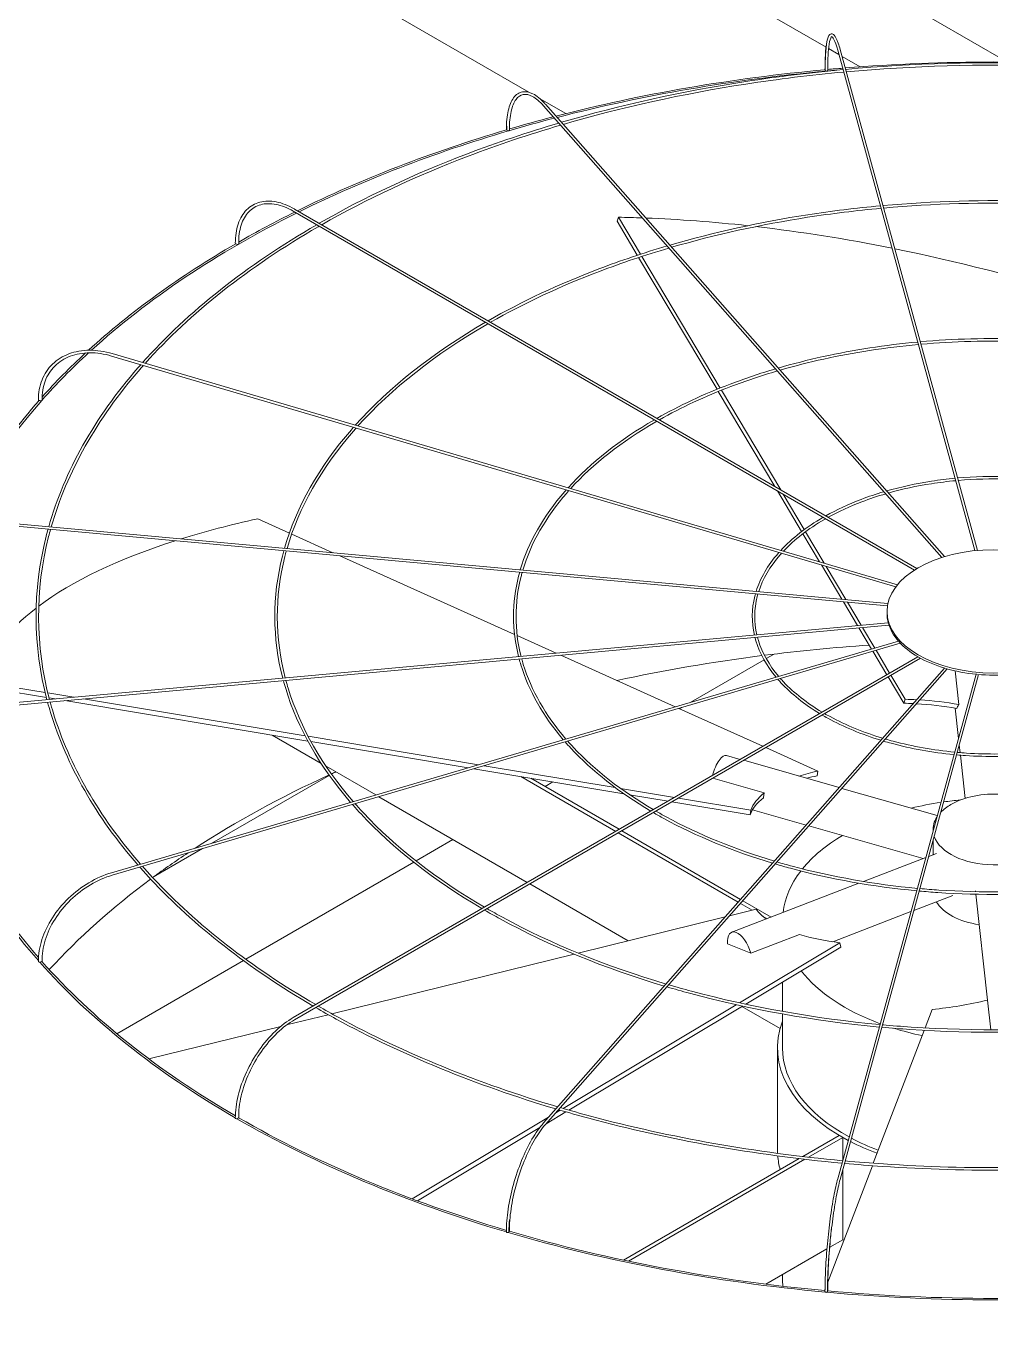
# Model space of a CAD drawing. Header units: millimetres. Extents: x -312439 to 477422, y -331570 to 212570.
# Drawn here: x 395172.4 to 395408.6, y 106957.6 to 107275.8 of the extents above; entities that cross this region are included whole.
import ezdxf

# ---------------------------------------------------------------- set-up
doc = ezdxf.new("R2010")
doc.units = ezdxf.units.MM

msp = doc.modelspace()

# ---------------------------------------------------------------- linework, layer by layer
at = {"color": 3, "linetype": 'Continuous', "lineweight": 0, "extrusion": (0, 0.816497, 0.57735)}
for p, q in [((395412.597, 107266.996), (395166.662, 107408.986)), ((395166.682, 107386.972), (395368.195, 107270.628)), ((395295.492, 107259.597), (395166.682, 107333.965))]:
    msp.add_line(p, q, dxfattribs=at)
at = {"color": 0, "linetype": 'Continuous', "lineweight": 0, "extrusion": (0, 0.816497, 0.57735)}
for p, q in [((395368.816, 107270.27), (395371.368, 107268.797)), ((395404.651, 107147.471), (395371.058, 107269.926)), ((395405.27, 107147.531), (395371.649, 107270.088)), ((395372.123, 107268.361), (395376.53, 107265.816)), ((395304.523, 107254.383), (395298.101, 107258.091)), ((395396.55, 107145.806), (395299.05, 107256.284)), ((395397.191, 107146.005), (395299.509, 107256.69)), ((395389.849, 107142.729), (395237.817, 107230.504)), ((395238.123, 107231.035), (395390.441, 107143.094)), ((395317.05, 107228.062), (395317.42, 107229.028)), ((395317.42, 107229.028), (395322.804, 107219.98)), ((395322.012, 107219.721), (395317.05, 107228.062)), ((395323.125, 107219.441), (395342.275, 107187.255)), ((395341.513, 107186.946), (395322.333, 107219.182)), ((395193.34, 107195.079), (395385.271, 107138.618)), ((395385.68, 107139.136), (395193.513, 107195.666)), ((395355.655, 107163.178), (395341.83, 107186.414)), ((395342.592, 107186.722), (395357.096, 107162.346)), ((395362.221, 107152.143), (395356.296, 107162.1)), ((395357.737, 107161.269), (395362.876, 107152.632)), ((395169.98, 107153.456), (395383.221, 107133.956)), ((395170.036, 107154.066), (395383.335, 107134.561)), ((395236.861, 107151.781), (395229.102, 107155.272)), ((395247.528, 107146.98), (395237.421, 107151.529)), ((395366.625, 107144.741), (395362.536, 107151.613)), ((395363.19, 107152.103), (395367.771, 107144.404)), ((395291.958, 107126.983), (395249.243, 107146.208)), ((395372.069, 107135.591), (395367.085, 107143.967)), ((395368.232, 107143.63), (395373.069, 107135.5)), ((395375.906, 107129.143), (395372.456, 107134.941)), ((395373.456, 107134.849), (395376.803, 107129.225)), ((395383.118, 107132.122), (395383.118, 107132.622)), ((395169.98, 107110.312), (395383.422, 107129.83)), ((395383.603, 107129.232), (395170.036, 107109.703)), ((395379.322, 107123.401), (395376.253, 107128.56)), ((395377.15, 107128.642), (395380.127, 107123.638)), ((395193.34, 107068.69), (395385.91, 107125.339)), ((395193.513, 107068.102), (395386.369, 107124.835)), ((395302.145, 107122.398), (395292.609, 107126.69)), ((395390.671, 107121.514), (395237.817, 107033.264)), ((395391.29, 107121.164), (395238.123, 107032.734)), ((395331.304, 107109.275), (395303.281, 107121.887)), ((395335.069, 107110.383), (395353.042, 107120.759)), ((395353.572, 107121.066), (395355.5, 107122.179)), ((395383.059, 107117.12), (395379.645, 107122.858)), ((395380.45, 107123.094), (395383.763, 107117.526)), ((395397.227, 107118.729), (395299.05, 107007.484)), ((395397.877, 107118.541), (395299.509, 107007.079)), ((395400.727, 107109.846), (395399.814, 107118.055)), ((395160.697, 107115.499), (395177.084, 107112.771)), ((395371.058, 106993.842), (395404.912, 107117.247)), ((395371.649, 106993.68), (395405.532, 107117.191)), ((395387.204, 107110.154), (395383.373, 107116.593)), ((395384.077, 107117), (395387.574, 107111.121)), ((395177.387, 107111.547), (395160.532, 107114.354)), ((395177.741, 107112.661), (395184.095, 107111.603)), ((395179.549, 107111.188), (395178.048, 107111.437)), ((395186.48, 107111.206), (395240.684, 107102.182)), ((395241.366, 107100.896), (395181.934, 107110.791)), ((395352.752, 107099.622), (395332.161, 107108.889)), ((395332.341, 107108.808), (395332.814, 107109.081)), ((395387.204, 107110.154), (395387.574, 107111.121)), ((395399.783, 107108.975), (395400.608, 107101.558)), ((395244.629, 107095.433), (395232.656, 107102.346)), ((395241.44, 107102.056), (395283.155, 107095.111)), ((395280.61, 107094.362), (395242.134, 107100.768)), ((395366.225, 107093.558), (395353.44, 107099.312)), ((395400.791, 107099.911), (395400.996, 107098.07)), ((395343.873, 107097.383), (395347.219, 107096.427)), ((395348.039, 107096.193), (395371.439, 107089.508)), ((395401.065, 107097.45), (395402.24, 107086.884)), ((395217.882, 107075.909), (395246.63, 107092.507)), ((395258.003, 107087.712), (395245.821, 107094.745)), ((395247.163, 107092.815), (395247.729, 107093.141)), ((395318.69, 107088.022), (395281.996, 107094.131)), ((395284.541, 107094.88), (395316.57, 107089.548)), ((395293.511, 107092.214), (395316.717, 107078.817)), ((395366.06, 107092.413), (395366.225, 107093.558)), ((395317.583, 107079.317), (395295.945, 107091.809)), ((395299.422, 107089.802), (395301.342, 107090.911)), ((395317.914, 107089.324), (395331.111, 107087.127)), ((395340.47, 107091.823), (395353.093, 107088.217)), ((395372.091, 107089.322), (395395.423, 107082.656)), ((395295.063, 107066.315), (395258.736, 107087.289)), ((395329.534, 107086.217), (395320.113, 107087.785)), ((395349.645, 107082.869), (395330.485, 107086.059)), ((395332.062, 107086.969), (395349.81, 107084.014)), ((395349.645, 107082.869), (395349.81, 107084.014)), ((395350.211, 107084.075), (395363.335, 107080.326)), ((395363.987, 107080.139), (395391.942, 107072.153)), ((395267.866, 107071.583), (395276.902, 107076.8)), ((395317.329, 107078.463), (395346.717, 107061.496)), ((395347.302, 107062.158), (395318.195, 107078.963)), ((395394.377, 107079.275), (395394.377, 107078.846)), ((395394.377, 107076.531), (395394.377, 107073.09)), ((395203.637, 107067.685), (395215.628, 107074.608)), ((395393.322, 107072.684), (395395.267, 107073.432)), ((395226.202, 107047.528), (395267.295, 107071.253)), ((395377.384, 107066.553), (395392.612, 107072.411)), ((395319.778, 107052.046), (395295.676, 107065.961)), ((395345.159, 107054.158), (395376.256, 107066.12)), ((395404.779, 107064.051), (395404.752, 107064.293)), ((395347.258, 107061.183), (395350.134, 107059.523)), ((395354.761, 107057.852), (395347.843, 107061.846)), ((395389.689, 107059.442), (395399.236, 107063.114)), ((395407.727, 107037.536), (395404.847, 107063.437)), ((395343.544, 107057.9), (395307.527, 107049.029)), ((395351.067, 107059.753), (395344.588, 107058.157)), ((395352.769, 107058.002), (395353.722, 107057.452)), ((395369.863, 107051.815), (395388.979, 107059.169)), ((395344.09, 107051.265), (395349.786, 107048.996)), ((395346.997, 107036.858), (395371.589, 107051.578)), ((395349.786, 107048.996), (395361.719, 107053.586)), ((395371.795, 107050.447), (395371.589, 107051.578)), ((395306.522, 107048.781), (395247.254, 107034.182)), ((395371.795, 107050.447), (395348.538, 107036.525)), ((395194.649, 107029.311), (395225.622, 107047.193)), ((395357.553, 107034.765), (395357.553, 107041.922)), ((395303.855, 107011.034), (395346.232, 107036.4)), ((395347.767, 107036.064), (395305.268, 107010.626)), ((395356.968, 107030.574), (395347.616, 107035.974)), ((395394.196, 107035.272), (395392.457, 107030.734)), ((395407.727, 107037.536), (395408.535, 107030.27)), ((395246.38, 107033.967), (395236.188, 107031.456)), ((395357.553, 107025.833), (395357.553, 107034.143)), ((395234.741, 107031.1), (395202.481, 107023.154)), ((395392.227, 107030.133), (395379.772, 106997.625)), ((395356.328, 107000.83), (395356.328, 107025.833)), ((395304.549, 107010.195), (395299.696, 107007.29)), ((395302.043, 107009.95), (395303.139, 107010.605)), ((395266.911, 106988.921), (395300.312, 107008.913)), ((395298.123, 107006.349), (395268.203, 106988.44)), ((395371.428, 107004.437), (395362.486, 106999.275)), ((395363.929, 106999.107), (395372.294, 107003.937)), ((395372.294, 107003.937), (395371.428, 107004.437)), ((395372.294, 107003.937), (395372.294, 106998.348)), ((395361.601, 106998.763), (395318.615, 106973.945)), ((395319.882, 106973.677), (395363.039, 106998.593)), ((395379.543, 106997.028), (395368.621, 106968.521)), ((395372.294, 106996.033), (395372.294, 106978.934)), ((395372.294, 106978.934), (395369.091, 106977.084)), ((395368.426, 106976.7), (395353.455, 106968.057)), ((395357.553, 106969.437), (395357.553, 106970.423)), ((395367.943, 106966.751), (395367.84, 106966.483))]:
    msp.add_line(p, q, dxfattribs=at)
at = {"color": 0, "linetype": 'Continuous', "lineweight": 0}
for centre, major_axis, ratio, start_param, end_param in [((395409.353, 107115.611), (-262.225, 0), 0.5773503, 4.5737285, 4.8518651), ((395409.353, 107115.611), (-262.225, 0), 0.5773503, 4.8709744, 5.1337903), ((395409.353, 107115.611), (-261.613, 0), 0.5773503, 4.8702538, 5.1336735), ((395368.248, 107265.118), (0.306, 0), 0.5773503, 3.1415927, 3.7072911), ((395368.296, 107264.944), (0.306, 0.001), 0.5647458, 3.2969897, 4.867786), ((395368.296, 107264.944), (0.306, 0.001), 0.5647458, 4.867786, 6.2831853), ((395409.353, 107115.611), (-261.613, 0), 0.5773503, 4.8601846, 4.8693633), ((395409.353, 107115.611), (-262.225, 0), 0.5773503, 4.8542575, 4.8684283), ((395409.353, 107115.611), (-261.613, 0), 0.5773503, 5.1364588, 5.1836819), ((395409.353, 107115.611), (-262.225, 0), 0.5773503, 5.1365691, 5.1818933), ((395409.353, 107115.611), (-262.225, 0), 0.5773503, 5.1849758, 5.420347), ((395409.353, 107115.611), (-261.613, 0), 0.5773503, 5.183912, 5.4201653), ((395290.267, 107250.49), (0.306, 0), 0.5773503, 3.1415927, 4.134446), ((395290.406, 107250.332), (0.306, 0.003), 0.5659728, 3.6079382, 5.1787345), ((395290.406, 107250.332), (0.306, 0.003), 0.5659728, 5.1787345, 6.2831853), ((395409.353, 107115.611), (-261.613, 0), 0.5773503, 5.4234857, 5.718128), ((395409.353, 107115.611), (-262.225, 0), 0.5773503, 5.4236595, 5.4949761), ((395409.724, 107073.895), (-236.033, 90.421), 0.5343599, 5.2814302, 5.3074736), ((395409.724, 107073.895), (-236.033, 90.421), 0.5343599, 5.1688261, 5.2776752), ((395409.724, 107073.895), (-236.033, 90.421), 0.5343599, 5.0198116, 5.1604272), ((395223.932, 107222.664), (0.306, 0), 0.5773503, 3.1415927, 4.450555), ((395409.353, 107115.611), (-262.225, 0), 0.5773503, 5.4989549, 5.7196003), ((395224.148, 107222.539), (0.306, 0.004), 0.5683066, 3.9193388, 5.4901351), ((395224.148, 107222.539), (0.306, 0.004), 0.5683066, 5.4901351, 6.2831853), ((395409.724, 107073.895), (-236.033, 90.421), 0.5343599, 4.8289255, 5.0170065), ((395409.353, 107115.611), (-261.613, 0), 0.5773503, 5.7230202, 5.8115447), ((395409.353, 107115.611), (-262.225, 0), 0.5773503, 5.7247725, 5.8068149), ((395409.353, 107115.611), (-262.225, 0), 0.5773503, 5.8129334, 6.0685314), ((395409.353, 107115.611), (-261.613, 0), 0.5773503, 5.8119417, 6.0598961), ((395175.737, 107184.366), (0.306, 0), 0.5773503, 3.1415927, 4.7647143), ((395176.01, 107184.286), (0.306, 0.005), 0.5715189, 4.2314546, 5.8022509), ((395176.01, 107184.286), (0.306, 0.005), 0.5715189, 5.8022509, 6.2831853), ((395409.518, 107074.073), (-250.189, 35.961), 0.3284711, 5.5638228, 5.6785471), ((395409.518, 107074.073), (-250.189, 35.961), 0.3284711, 5.6885713, 5.965771), ((395409.518, 107074.073), (-250.189, 35.961), 0.3284711, 5.9728515, 6.2156373), ((395409.245, 107132.122), (-26.126, 0), 0.5773503, 0, 0.1535113), ((395409.245, 107132.122), (-26.126, 0), 0.5773503, 0.160648, 0.4676706), ((395409.353, 106974.371), (-261.613, 0), 0.5773503, 4.8296672, 4.9289778), ((395409.245, 107132.122), (-26.126, 0), 0.5773503, 0.4748072, 0.7818298), ((395409.353, 106974.371), (-261.613, 0), 0.5773503, 4.9315023, 5.0730373), ((395409.245, 107132.122), (-26.126, 0), 0.5773503, 0.7889665, 1.0959891), ((395409.245, 107132.122), (-26.126, 0), 0.5773503, 1.1031258, 1.4101484), ((395409.245, 107132.122), (-26.126, 0), 0.5773503, 1.417285, 1.7243076), ((395409.353, 107072.928), (-56.639, 21.698), 0.5343599, 5.2632147, 5.3074736), ((395409.724, 107073.895), (56.639, -21.698), 0.5343599, 2.113134, 2.1658809), ((395409.353, 107072.928), (-56.639, 21.698), 0.5343599, 5.0728277, 5.2488944), ((395409.724, 107073.895), (56.639, -21.698), 0.5343599, 1.92896, 2.0989228), ((395342.355, 107092.068), (1.518, 5.315), 0.3621096, 0, 1.5955332), ((395409.353, 106974.371), (-261.613, 0), 0.5773503, 5.3840325, 5.5566031), ((395409.353, 106974.371), (-261.613, 0), 0.5773503, 5.3759613, 5.381266), ((395409.518, 107074.073), (-60.036, 8.629), 0.3284711, 5.5638228, 5.6832782), ((395409.353, 107072.928), (-60.036, 8.629), 0.3284711, 5.5638228, 5.6281345), ((395409.353, 107115.611), (-262.225, 0), 0.5773503, 0.15775, 0.4689102), ((395409.353, 107115.611), (-261.613, 0), 0.5773503, 0.1573017, 0.4645126), ((395409.353, 107072.928), (-60.036, 8.629), 0.3284711, 5.9809914, 6.2156373), ((395409.518, 107074.073), (-60.036, 8.629), 0.3284711, 5.9787164, 6.2156373), ((395409.353, 107056.963), (-51.8, 0), 0.5773503, 4.9668384, 5.1151413), ((395409.353, 107056.963), (-51.8, 0), 0.5773503, 4.8725497, 4.9536635), ((395409.353, 107079.275), (-14.976, 0), 0.5773503, 3.6916997, 5.4977871), ((395409.353, 107079.275), (-14.976, 0), 0.5773503, 5.4977871, 5.7722245), ((395409.353, 107079.275), (-14.976, 0), 0.5773503, 5.9253681, 6.3268432), ((395409.353, 107056.963), (-51.8, 0), 0.5773503, 5.5125312, 5.8454489), ((395409.353, 107079.275), (-14.976, 0), 0.5773503, 0.1968015, 2.9056449), ((395409.353, 106974.371), (-261.613, 0), 0.5773503, 5.5668053, 5.6187776), ((395409.353, 106974.371), (-261.613, 0), 0.5773503, 5.6218563, 5.7966666), ((395409.353, 107056.963), (-51.8, 0), 0.5773503, 5.864801, 6.2160224), ((395409.353, 107064.368), (-14.976, 0), 0.5773503, 0.3310244, 1.3226651), ((395409.147, 107074.059), (-59.674, -10.853), 0.3443205, 0.1772511, 0.3142745), ((395347.144, 107048.999), (-1.984, 5.159), 0.4527097, 4.5393785, 7.2340672), ((395409.147, 107074.059), (-59.674, -10.853), 0.3443205, 0.5921448, 0.8290657), ((395175.737, 107046.982), (0.306, 0), 0.5773503, 3.1415927, 5.7071921), ((395409.353, 107115.611), (-262.225, 0), 0.5773503, 0.4717795, 0.7837457), ((395176.01, 107047.062), (0.306, 0.005), 0.5830421, 5.1737369, 6.2831853), ((395409.353, 107115.611), (-261.613, 0), 0.5773503, 0.4715588, 0.781436), ((395409.353, 107056.963), (-51.8, 0), 0.5773503, 0.4237953, 1.0021877), ((395408.983, 107073.867), (-56.425, -22.248), 0.5660586, 1.0925617, 1.3294826), ((395409.353, 107025.833), (-53.025, 0), 0.5773503, 6.0678252, 7.1147249), ((395409.353, 107056.963), (-51.8, 0), 0.5773503, 1.0153625, 1.0203014), ((395409.353, 107056.963), (-51.8, 0), 0.5773503, 1.0757224, 1.2236785), ((395409.353, 107025.833), (-51.8, 0), 0.5773503, 0, 0.8158921), ((395223.932, 107008.683), (0.306, 0), 0.5773503, 3.1415927, 6.0213513), ((395409.353, 107115.611), (-262.225, 0), 0.5773503, 0.7858257, 1.0981183), ((395224.148, 107008.808), (0.306, 0.004), 0.5862544, 5.4898935, 6.2831853), ((395409.353, 107115.611), (-261.613, 0), 0.5773503, 0.7858227, 1.096892), ((395409.353, 107025.833), (-51.8, 0), 0.5773503, 0.8304704, 0.9913861), ((395409.353, 107000.83), (-53.025, 0), 0.5773503, 0, 0.0255506), ((395409.353, 107025.833), (-53.025, 0), 0.5773503, 0.8456372, 1.0001122), ((395409.353, 107000.83), (-53.025, 0), 0.5773503, 0.0459168, 0.1554998), ((395290.267, 106980.858), (-0.306, 0), 0.5773503, 0, 3.1415927), ((395290.406, 106981.016), (-0.306, -0.003), 0.5885883, 2.6652649, 3.1415927), ((395409.353, 107115.611), (-261.613, 0), 0.5773503, 1.1000981, 1.4118355), ((395409.353, 107115.611), (-262.225, 0), 0.5773503, 1.0998851, 1.4125333), ((395409.353, 107000.83), (-53.025, 0), 0.5773503, 0.7969487, 0.8037884), ((395409.353, 106974.871), (-262.225, 0), 0.5773503, 0, 2.3561945), ((395409.353, 106969.437), (-51.8, 0), 0.5773503, 0, 0.0632109), ((395368.248, 106966.229), (-0.306, 0), 0.5773503, 0, 3.1415927), ((395409.353, 107115.611), (-262.225, 0), 0.5773503, 1.4139544, 1.727034), ((395368.296, 106966.404), (-0.306, -0.001), 0.5898153, 2.9827557, 3.1415927), ((395409.353, 107115.611), (-261.613, 0), 0.5773503, 1.41439, 1.726367)]:
    msp.add_ellipse(centre, major_axis=major_axis, ratio=ratio, start_param=start_param, end_param=end_param, dxfattribs=at)
msp.add_ellipse((395409.245, 107132.622), major_axis=(-26.126, 0), ratio=0.5773503, dxfattribs=at)
for points, knots in [([(395367.942, 107265.118), (395367.942, 107266.822), (395367.993, 107268.339), (395368.196, 107270.858), (395368.345, 107271.857), (395368.747, 107273.279), (395368.973, 107273.794), (395369.758, 107273.909), (395370.006, 107273.762), (395370.557, 107273.176), (395370.865, 107272.522), (395371.345, 107271.14), (395371.497, 107270.642), (395371.649, 107270.088)], [4.712389, 4.712389, 4.712389, 4.712389, 5.0265482, 5.0265482, 5.3407075, 5.3407075, 5.6548668, 5.6548668, 5.8236028, 5.8236028, 6.1377621, 6.1377621, 6.2831853, 6.2831853, 6.2831853, 6.2831853]), ([(395368.323, 107271.254), (395368.314, 107271.194), (395368.305, 107271.132), (395368.153, 107270.045), (395368.059, 107268.742), (395367.996, 107266.504), (395367.987, 107265.744), (395367.989, 107264.944)], [1.10131175, 1.10131175, 1.10131175, 1.10131175, 1.12076762, 1.12076762, 1.43803566, 1.43803566, 1.5863026, 1.5863026, 1.5863026, 1.5863026]), ([(395371.058, 107269.926), (395370.74, 107271.087), (395370.421, 107271.978), (395369.864, 107273.059), (395369.615, 107273.209), (395369.589, 107273.209), (395369.384, 107273.06), (395369.032, 107271.895), (395368.887, 107271.045), (395368.677, 107268.802), (395368.615, 107267.372), (395368.602, 107265.484), (395368.601, 107265.216), (395368.602, 107264.945)], [0, 0, 0, 0, 0.3152669, 0.3152669, 0.6094726, 0.6094726, 0.9267406, 0.9267406, 1.2208373, 1.2208373, 1.5356304, 1.5356304, 1.5863402, 1.5863402, 1.5863402, 1.5863402]), ([(395445.502, 107265.208), (395438.007, 107265.886), (395430.456, 107266.354), (395406.228, 107267.169), (395389.47, 107266.699), (395372.988, 107265.208)], [5.342386, 5.342386, 5.342386, 5.342386, 5.43953692, 5.43953692, 5.65318828, 5.65318828, 5.65318828, 5.65318828]), ([(395372.368, 107265.152), (395364.361, 107264.415), (395356.421, 107263.438), (395332.994, 107259.812), (395317.832, 107256.464), (395303.425, 107252.253)], [5.65586592, 5.65586592, 5.65586592, 5.65586592, 5.75969853, 5.75969853, 5.96646224, 5.96646224, 5.96646224, 5.96646224]), ([(395372.533, 107264.552), (395364.455, 107263.811), (395356.446, 107262.825), (395333.125, 107259.207), (395318.129, 107255.899), (395303.873, 107251.745)], [5.65539644, 5.65539644, 5.65539644, 5.65539644, 5.76029586, 5.76029586, 5.96514032, 5.96514032, 5.96514032, 5.96514032]), ([(395445.338, 107264.608), (395437.819, 107265.286), (395430.244, 107265.752), (395406.125, 107266.551), (395389.503, 107266.082), (395373.152, 107264.608)], [5.34285963, 5.34285963, 5.34285963, 5.34285963, 5.44045758, 5.44045758, 5.65271466, 5.65271466, 5.65271466, 5.65271466]), ([(395289.96, 107250.49), (395289.96, 107252.205), (395290.111, 107253.754), (395290.707, 107256.38), (395291.152, 107257.458), (395292.333, 107259.043), (395293.082, 107259.549), (395294.722, 107259.833), (395295.582, 107259.66), (395297.395, 107258.74), (395298.359, 107257.954), (395299.384, 107256.831), (395299.447, 107256.761), (395299.509, 107256.69)], [4.712389, 4.712389, 4.712389, 4.712389, 5.0265482, 5.0265482, 5.3407075, 5.3407075, 5.6548668, 5.6548668, 5.9484515, 5.9484515, 6.2626108, 6.2626108, 6.2831853, 6.2831853, 6.2831853, 6.2831853]), ([(395299.05, 107256.284), (395298.136, 107257.32), (395297.228, 107258.086), (395295.545, 107259.008), (395294.779, 107259.164), (395293.438, 107258.929), (395292.841, 107258.535), (395291.814, 107257.137), (395291.397, 107256.132), (395290.845, 107253.629), (395290.705, 107252.138), (395290.711, 107250.431), (395290.711, 107250.383), (395290.712, 107250.335)], [0, 0, 0, 0, 0.3146448, 0.3146448, 0.6289116, 0.6289116, 0.9461796, 0.9461796, 1.2634477, 1.2634477, 1.5772832, 1.5772832, 1.5863402, 1.5863402, 1.5863402, 1.5863402]), ([(395302.776, 107252.062), (395295.103, 107249.802), (395287.645, 107247.297), (395267.413, 107239.609), (395255.236, 107233.901), (395244.159, 107227.55)], [5.96956861, 5.96956861, 5.96956861, 5.96956861, 6.07987049, 6.07987049, 6.27966483, 6.27966483, 6.27966483, 6.27966483]), ([(395303.224, 107251.556), (395295.45, 107249.273), (395287.899, 107246.74), (395267.748, 107239.079), (395255.722, 107233.45), (395244.772, 107227.196)], [5.96825255, 5.96825255, 5.96825255, 5.96825255, 6.08012371, 6.08012371, 6.27780239, 6.27780239, 6.27780239, 6.27780239]), ([(395290.109, 107251.344), (395290.103, 107251.14), (395290.1, 107250.933), (395290.098, 107250.594), (395290.098, 107250.463), (395290.099, 107250.331)], [7.805980691, 7.805980691, 7.805980691, 7.805980691, 7.845140151, 7.845140151, 7.869416781, 7.869416781, 7.869416781, 7.869416781]), ([(395223.626, 107222.664), (395223.626, 107224.39), (395223.862, 107225.985), (395224.796, 107228.764), (395225.494, 107229.948), (395227.293, 107231.768), (395228.391, 107232.404), (395230.859, 107233.055), (395232.226, 107233.072), (395235.09, 107232.503), (395236.59, 107231.915), (395238.097, 107231.05), (395238.11, 107231.042), (395238.123, 107231.035)], [0, 0, 0, 0, 0.3141593, 0.3141593, 0.6283185, 0.6283185, 0.9411039, 0.9411039, 1.2538555, 1.2538555, 1.5680148, 1.5680148, 1.5707963, 1.5707963, 1.5707963, 1.5707963]), ([(395237.817, 107230.504), (395236.38, 107231.334), (395234.948, 107231.895), (395232.248, 107232.43), (395230.982, 107232.405), (395228.731, 107231.791), (395227.744, 107231.204), (395226.121, 107229.51), (395225.485, 107228.402), (395224.64, 107225.755), (395224.432, 107224.217), (395224.455, 107222.543)], [4.712389, 4.712389, 4.712389, 4.712389, 5.029657, 5.029657, 5.3469251, 5.3469251, 5.6641931, 5.6641931, 5.9814611, 5.9814611, 6.2987292, 6.2987292, 6.2987292, 6.2987292]), ([(395436.359, 107231.88), (395430.776, 107232.383), (395425.15, 107232.731), (395407.032, 107233.343), (395394.479, 107232.993), (395382.131, 107231.88)], [5.34296141, 5.34296141, 5.34296141, 5.34296141, 5.43938168, 5.43938168, 5.65261288, 5.65261288, 5.65261288, 5.65261288]), ([(395436.195, 107231.28), (395430.588, 107231.783), (395424.938, 107232.129), (395406.93, 107232.724), (395394.512, 107232.376), (395382.295, 107231.28)], [5.34359392, 5.34359392, 5.34359392, 5.34359392, 5.44060854, 5.44060854, 5.65198037, 5.65198037, 5.65198037, 5.65198037]), ([(395381.511, 107231.824), (395375.525, 107231.272), (395369.589, 107230.541), (395352.073, 107227.831), (395340.735, 107225.331), (395329.958, 107222.188)], [5.65618024, 5.65618024, 5.65618024, 5.65618024, 5.75959703, 5.75959703, 5.96555925, 5.96555925, 5.96555925, 5.96555925]), ([(395381.675, 107231.224), (395375.62, 107230.668), (395369.615, 107229.928), (395352.204, 107227.226), (395341.032, 107224.766), (395330.406, 107221.68)], [5.6555551, 5.6555551, 5.6555551, 5.6555551, 5.760393, 5.760393, 5.9637948, 5.9637948, 5.9637948, 5.9637948]), ([(395329.309, 107221.998), (395323.558, 107220.303), (395317.969, 107218.426), (395302.849, 107212.681), (395293.758, 107208.425), (395285.482, 107203.692)], [5.96969757, 5.96969757, 5.96969757, 5.96969757, 6.07982614, 6.07982614, 6.27841616, 6.27841616, 6.27841616, 6.27841616]), ([(395329.756, 107221.491), (395323.906, 107219.774), (395318.223, 107217.868), (395303.184, 107212.15), (395294.245, 107207.974), (395286.096, 107203.338)], [5.96794353, 5.96794353, 5.96794353, 5.96794353, 6.08016355, 6.08016355, 6.27592849, 6.27592849, 6.27592849, 6.27592849]), ([(395390.651, 107198.507), (395386.688, 107198.14), (395382.757, 107197.655), (395371.15, 107195.861), (395363.633, 107194.209), (395356.483, 107192.132)], [5.65683386, 5.65683386, 5.65683386, 5.65683386, 5.75939254, 5.75939254, 5.96383461, 5.96383461, 5.96383461, 5.96383461]), ([(395390.815, 107197.907), (395386.782, 107197.536), (395382.782, 107197.042), (395371.281, 107195.256), (395363.93, 107193.643), (395356.931, 107191.624)], [5.65589869, 5.65589869, 5.65589869, 5.65589869, 5.76058509, 5.76058509, 5.96118261, 5.96118261, 5.96118261, 5.96118261]), ([(395427.219, 107198.563), (395423.546, 107198.892), (395419.845, 107199.12), (395407.836, 107199.527), (395399.486, 107199.298), (395391.27, 107198.563)], [5.34408303, 5.34408303, 5.34408303, 5.34408303, 5.43906993, 5.43906993, 5.65149126, 5.65149126, 5.65149126, 5.65149126]), ([(395427.055, 107197.963), (395423.358, 107198.292), (395419.633, 107198.518), (395407.733, 107198.909), (395399.519, 107198.682), (395391.435, 107197.963)], [5.34503474, 5.34503474, 5.34503474, 5.34503474, 5.44090812, 5.44090812, 5.65053954, 5.65053954, 5.65053954, 5.65053954]), ([(395175.431, 107184.366), (395175.431, 107186.099), (395175.73, 107187.748), (395176.906, 107190.718), (395177.782, 107192.037), (395180.023, 107194.204), (395181.386, 107195.052), (395184.458, 107196.193), (395186.165, 107196.487), (395189.753, 107196.5), (395191.634, 107196.219), (395193.513, 107195.666)], [4.712389, 4.712389, 4.712389, 4.712389, 5.0265482, 5.0265482, 5.3407075, 5.3407075, 5.6548668, 5.6548668, 5.969026, 5.969026, 6.2831853, 6.2831853, 6.2831853, 6.2831853]), ([(395193.34, 107195.079), (395191.524, 107195.613), (395189.712, 107195.88), (395186.277, 107195.857), (395184.656, 107195.567), (395181.763, 107194.467), (395180.492, 107193.657), (395178.418, 107191.599), (395177.614, 107190.35), (395176.548, 107187.527), (395176.288, 107185.952), (395176.316, 107184.291)], [0, 0, 0, 0, 0.317268, 0.317268, 0.6345361, 0.6345361, 0.9518041, 0.9518041, 1.2690722, 1.2690722, 1.5863402, 1.5863402, 1.5863402, 1.5863402]), ([(395200.481, 107192.978), (395200.255, 107192.723), (395200.031, 107192.467), (395189.191, 107179.998), (395181.794, 107166.843), (395177.958, 107153.341)], [0.31387846, 0.31387846, 0.31387846, 0.31387846, 0.32022171, 0.32022171, 0.6228537, 0.6228537, 0.6228537, 0.6228537]), ([(395201.13, 107192.787), (395200.857, 107192.48), (395200.586, 107192.172), (395189.754, 107179.726), (395182.401, 107166.67), (395178.579, 107153.284)], [0.31209175, 0.31209175, 0.31209175, 0.31209175, 0.31977769, 0.31977769, 0.62202139, 0.62202139, 0.62202139, 0.62202139]), ([(395355.834, 107191.942), (395352.009, 107190.814), (395348.291, 107189.565), (395338.281, 107185.762), (395332.274, 107182.957), (395326.796, 107179.84)], [5.97003164, 5.97003164, 5.97003164, 5.97003164, 6.07973571, 6.07973571, 6.27604568, 6.27604568, 6.27604568, 6.27604568]), ([(395356.281, 107191.435), (395352.357, 107190.286), (395348.545, 107189.008), (395338.616, 107185.232), (395332.761, 107182.506), (395327.411, 107179.484)], [5.96740299, 5.96740299, 5.96740299, 5.96740299, 6.08024114, 6.08024114, 6.27230164, 6.27230164, 6.27230164, 6.27230164]), ([(395252.546, 107177.662), (395252.37, 107177.462), (395252.195, 107177.262), (395244.101, 107167.95), (395238.565, 107158.138), (395235.669, 107148.064)], [0.31368489, 0.31368489, 0.31368489, 0.31368489, 0.32029533, 0.32029533, 0.62093354, 0.62093354, 0.62093354, 0.62093354]), ([(395253.196, 107177.471), (395252.972, 107177.219), (395252.75, 107176.966), (395244.664, 107167.677), (395239.173, 107157.965), (395236.29, 107148.007)], [0.31130083, 0.31130083, 0.31130083, 0.31130083, 0.31970361, 0.31970361, 0.61980435, 0.61980435, 0.61980435, 0.61980435]), ([(395418.08, 107165.246), (395416.316, 107165.4), (395414.541, 107165.508), (395408.64, 107165.712), (395404.493, 107165.603), (395400.41, 107165.246)], [5.34742678, 5.34742678, 5.34742678, 5.34742678, 5.43812478, 5.43812478, 5.64814751, 5.64814751, 5.64814751, 5.64814751]), ([(395304.604, 107162.348), (395304.479, 107162.206), (395304.355, 107162.065), (395299.007, 107155.909), (395295.333, 107149.437), (395293.378, 107142.787)], [0.31344956, 0.31344956, 0.31344956, 0.31344956, 0.32044212, 0.32044212, 0.61727915, 0.61727915, 0.61727915, 0.61727915]), ([(395305.254, 107162.157), (395305.081, 107161.963), (395304.91, 107161.769), (395299.571, 107155.637), (395295.941, 107149.264), (395294, 107142.73)], [0.30986952, 0.30986952, 0.30986952, 0.30986952, 0.31955549, 0.31955549, 0.6155298, 0.6155298, 0.6155298, 0.6155298]), ([(395399.791, 107165.19), (395397.85, 107165.008), (395395.926, 107164.77), (395390.228, 107163.892), (395386.531, 107163.086), (395383.008, 107162.076)], [5.65878241, 5.65878241, 5.65878241, 5.65878241, 5.75876753, 5.75876753, 5.95869527, 5.95869527, 5.95869527, 5.95869527]), ([(395399.955, 107164.59), (395397.944, 107164.404), (395395.951, 107164.157), (395390.359, 107163.287), (395386.828, 107162.52), (395383.457, 107161.567)], [5.65692719, 5.65692719, 5.65692719, 5.65692719, 5.76114351, 5.76114351, 5.95335964, 5.95335964, 5.95335964, 5.95335964]), ([(395417.915, 107164.646), (395416.128, 107164.8), (395414.33, 107164.906), (395408.537, 107165.094), (395404.526, 107164.987), (395400.575, 107164.646)], [5.34934775, 5.34934775, 5.34934775, 5.34934775, 5.44178794, 5.44178794, 5.64622654, 5.64622654, 5.64622654, 5.64622654]), ([(395382.358, 107161.887), (395380.46, 107161.325), (395378.614, 107160.704), (395373.713, 107158.844), (395370.79, 107157.489), (395368.111, 107155.986)], [5.97102709, 5.97102709, 5.97102709, 5.97102709, 6.0794509, 6.0794509, 6.26898955, 6.26898955, 6.26898955, 6.26898955]), ([(395382.806, 107161.38), (395380.807, 107160.797), (395378.867, 107160.147), (395374.049, 107158.314), (395371.278, 107157.038), (395368.729, 107155.629)], [5.96578422, 5.96578422, 5.96578422, 5.96578422, 6.08045705, 6.08045705, 6.26142742, 6.26142742, 6.26142742, 6.26142742]), ([(395177.79, 107152.742), (395177.631, 107152.164), (395177.478, 107151.586), (395173.979, 107137.766), (395174.046, 107124.232), (395177.529, 107111.003)], [0.6273321, 0.6273321, 0.6273321, 0.6273321, 0.64026634, 0.64026634, 0.9362265, 0.9362265, 0.9362265, 0.9362265]), ([(395178.41, 107152.685), (395178.248, 107152.1), (395178.092, 107151.514), (395174.589, 107137.729), (395174.658, 107124.247), (395178.147, 107111.059)], [0.62653255, 0.62653255, 0.62653255, 0.62653255, 0.63973087, 0.63973087, 0.93697289, 0.93697289, 0.93697289, 0.93697289]), ([(395235.5, 107147.464), (395235.375, 107147.013), (395235.255, 107146.561), (395232.643, 107136.236), (395232.675, 107126.146), (395235.234, 107116.279)], [0.62689443, 0.62689443, 0.62689443, 0.62689443, 0.64035432, 0.64035432, 0.93404611, 0.93404611, 0.93404611, 0.93404611]), ([(395236.12, 107147.408), (395235.992, 107146.949), (395235.869, 107146.489), (395233.253, 107136.199), (395233.287, 107126.161), (395235.852, 107116.336)], [0.62582334, 0.62582334, 0.62582334, 0.62582334, 0.63964072, 0.63964072, 0.93502054, 0.93502054, 0.93502054, 0.93502054]), ([(395356.662, 107147.034), (395356.589, 107146.951), (395356.516, 107146.868), (395353.913, 107143.869), (395352.102, 107140.735), (395351.091, 107137.509)], [0.31275087, 0.31275087, 0.31275087, 0.31275087, 0.32087906, 0.32087906, 0.60646372, 0.60646372, 0.60646372, 0.60646372]), ([(395357.312, 107146.842), (395357.191, 107146.708), (395357.071, 107146.572), (395354.478, 107143.598), (395352.711, 107140.563), (395351.715, 107137.452)], [0.30556743, 0.30556743, 0.30556743, 0.30556743, 0.31911145, 0.31911145, 0.60263629, 0.60263629, 0.60263629, 0.60263629]), ([(395293.206, 107142.188), (395293.117, 107141.866), (395293.031, 107141.544), (395291.306, 107134.714), (395291.303, 107128.064), (395292.943, 107121.557)], [0.62618978, 0.62618978, 0.62618978, 0.62618978, 0.64052907, 0.64052907, 0.92987427, 0.92987427, 0.92987427, 0.92987427]), ([(395293.826, 107142.131), (395293.734, 107141.802), (395293.646, 107141.472), (395291.916, 107134.677), (395291.915, 107128.079), (395293.561, 107121.613)], [0.62457061, 0.62457061, 0.62457061, 0.62457061, 0.6394598, 0.6394598, 0.93127617, 0.93127617, 0.93127617, 0.93127617]), ([(395350.913, 107136.911), (395350.859, 107136.719), (395350.808, 107136.527), (395349.968, 107133.192), (395349.934, 107129.982), (395350.659, 107126.834)], [0.62410482, 0.62410482, 0.62410482, 0.62410482, 0.64104385, 0.64104385, 0.91753144, 0.91753144, 0.91753144, 0.91753144]), ([(395351.534, 107136.854), (395351.476, 107136.655), (395351.422, 107136.455), (395350.579, 107133.155), (395350.546, 107129.996), (395351.274, 107126.891)], [0.62079185, 0.62079185, 0.62079185, 0.62079185, 0.63891194, 0.63891194, 0.91997787, 0.91997787, 0.91997787, 0.91997787]), ([(395350.806, 107126.233), (395350.876, 107125.969), (395350.95, 107125.705), (395351.965, 107122.353), (395353.633, 107119.346), (395355.966, 107116.53)], [0.93516687, 0.93516687, 0.93516687, 0.93516687, 0.95843835, 0.95843835, 1.2316048, 1.2316048, 1.2316048, 1.2316048]), ([(395351.425, 107126.289), (395351.494, 107126.031), (395351.568, 107125.773), (395352.584, 107122.477), (395354.256, 107119.507), (395356.606, 107116.718)], [0.93813971, 0.93813971, 0.93813971, 0.93813971, 0.96156851, 0.96156851, 1.23828559, 1.23828559, 1.23828559, 1.23828559]), ([(395293.099, 107120.956), (395293.222, 107120.497), (395293.353, 107120.039), (395295.431, 107113.208), (395298.95, 107107.002), (395303.9, 107101.214)], [0.93878416, 0.93878416, 0.93878416, 0.93878416, 0.9592157, 0.9592157, 1.24402203, 1.24402203, 1.24402203, 1.24402203]), ([(395293.718, 107121.012), (395293.841, 107120.56), (395293.971, 107120.107), (395296.051, 107113.333), (395299.574, 107107.165), (395304.544, 107101.403)], [0.94031776, 0.94031776, 0.94031776, 0.94031776, 0.96078603, 0.96078603, 1.24747633, 1.24747633, 1.24747633, 1.24747633]), ([(395235.393, 107115.679), (395235.569, 107115.026), (395235.757, 107114.373), (395238.897, 107104.063), (395244.268, 107094.66), (395251.84, 107085.899)], [0.94000678, 0.94000678, 0.94000678, 0.94000678, 0.95947637, 0.95947637, 1.24820492, 1.24820492, 1.24820492, 1.24820492]), ([(395236.012, 107115.736), (395236.188, 107115.088), (395236.375, 107114.442), (395239.517, 107104.189), (395244.893, 107094.823), (395252.485, 107086.089)], [0.94103976, 0.94103976, 0.94103976, 0.94103976, 0.9605244, 0.9605244, 1.25053309, 1.25053309, 1.25053309, 1.25053309]), ([(395356.398, 107116.019), (395356.645, 107115.734), (395356.898, 107115.451), (395359.704, 107112.419), (395362.899, 107109.876), (395366.624, 107107.63)], [1.24820371, 1.24820371, 1.24820371, 1.24820371, 1.27608724, 1.27608724, 1.54927756, 1.54927756, 1.54927756, 1.54927756]), ([(395357.045, 107116.209), (395357.298, 107115.922), (395357.558, 107115.637), (395360.356, 107112.669), (395363.53, 107110.18), (395367.231, 107107.981)], [1.2552022, 1.2552022, 1.2552022, 1.2552022, 1.28394226, 1.28394226, 1.55644282, 1.55644282, 1.55644282, 1.55644282]), ([(395177.689, 107110.402), (395177.918, 107109.558), (395178.161, 107108.715), (395182.364, 107094.926), (395189.591, 107082.322), (395199.788, 107070.587)], [0.94070481, 0.94070481, 0.94070481, 0.94070481, 0.95960699, 0.95960699, 1.25038008, 1.25038008, 1.25038008, 1.25038008]), ([(395178.309, 107110.459), (395178.537, 107109.621), (395178.779, 107108.783), (395182.984, 107095.052), (395190.216, 107082.486), (395200.435, 107070.777)], [0.94148414, 0.94148414, 0.94148414, 0.94148414, 0.96039344, 0.96039344, 1.25213605, 1.25213605, 1.25213605, 1.25213605]), ([(395400.227, 107108.901), (395400.332, 107109.176), (395400.472, 107109.454), (395400.672, 107109.765), (395400.699, 107109.806), (395400.727, 107109.846)], [0, 0, 0, 0, 1.7008868, 1.7008868, 1.9577529, 1.9577529, 1.9577529, 1.9577529]), ([(395367.227, 107107.272), (395367.677, 107107.009), (395368.133, 107106.75), (395372.497, 107104.356), (395376.902, 107102.529), (395381.649, 107101.078)], [1.5639266, 1.5639266, 1.5639266, 1.5639266, 1.59638594, 1.59638594, 1.86940636, 1.86940636, 1.86940636, 1.86940636]), ([(395367.839, 107107.625), (395368.285, 107107.368), (395368.738, 107107.115), (395373.054, 107104.781), (395377.406, 107102.998), (395382.095, 107101.583)], [1.5712561, 1.5712561, 1.5712561, 1.5712561, 1.60358263, 1.60358263, 1.87454698, 1.87454698, 1.87454698, 1.87454698]), ([(395304.34, 107100.705), (395304.793, 107100.185), (395305.258, 107099.67), (395310.968, 107093.528), (395317.579, 107088.334), (395325.306, 107083.775)], [1.2523872, 1.2523872, 1.2523872, 1.2523872, 1.27803342, 1.27803342, 1.55997281, 1.55997281, 1.55997281, 1.55997281]), ([(395304.987, 107100.895), (395305.447, 107100.374), (395305.918, 107099.856), (395311.62, 107093.78), (395318.211, 107088.64), (395325.915, 107084.127)], [1.2559207, 1.2559207, 1.2559207, 1.2559207, 1.28197401, 1.28197401, 1.56361702, 1.56361702, 1.56361702, 1.56361702]), ([(395382.295, 107100.884), (395382.916, 107100.699), (395383.544, 107100.521), (395389.042, 107099.031), (395394.22, 107098.099), (395399.519, 107097.587)], [1.88173801, 1.88173801, 1.88173801, 1.88173801, 1.91726722, 1.91726722, 2.19052772, 2.19052772, 2.19052772, 2.19052772]), ([(395382.742, 107101.39), (395383.364, 107101.208), (395383.992, 107101.033), (395389.404, 107099.586), (395394.485, 107098.683), (395399.683, 107098.187)], [1.88697171, 1.88697171, 1.88697171, 1.88697171, 1.922693, 1.922693, 2.19235404, 2.19235404, 2.19235404, 2.19235404]), ([(395400.138, 107097.529), (395400.854, 107097.465), (395401.572, 107097.408), (395407.625, 107096.993), (395413.045, 107097.051), (395418.352, 107097.529)], [2.20116261, 2.20116261, 2.20116261, 2.20116261, 2.23802396, 2.23802396, 2.51122637, 2.51122637, 2.51122637, 2.51122637]), ([(395400.303, 107098.13), (395401.053, 107098.063), (395401.806, 107098.004), (395407.752, 107097.61), (395413.023, 107097.669), (395418.187, 107098.13)], [2.2030547, 2.2030547, 2.2030547, 2.2030547, 2.24193573, 2.24193573, 2.50933428, 2.50933428, 2.50933428, 2.50933428]), ([(395353.093, 107088.217), (395353.081, 107088.164), (395353.07, 107088.11), (395352.987, 107087.705), (395352.928, 107087.36), (395352.881, 107087.035)], [52.4705624, 52.4705624, 52.4705624, 52.4705624, 52.7274285, 52.7274285, 54.4283153, 54.4283153, 54.4283153, 54.4283153]), ([(395252.282, 107085.39), (395252.942, 107084.637), (395253.618, 107083.889), (395262.232, 107074.638), (395272.26, 107066.794), (395283.991, 107059.922)], [1.25379638, 1.25379638, 1.25379638, 1.25379638, 1.27868669, 1.27868669, 1.5635663, 1.5635663, 1.5635663, 1.5635663]), ([(395252.93, 107085.581), (395253.596, 107084.825), (395254.278, 107084.075), (395262.885, 107074.89), (395272.893, 107067.1), (395284.601, 107060.275)], [1.25615972, 1.25615972, 1.25615972, 1.25615972, 1.28131662, 1.28131662, 1.56600951, 1.56600951, 1.56600951, 1.56600951]), ([(395325.914, 107083.419), (395326.766, 107082.924), (395327.631, 107082.436), (395336.445, 107077.619), (395345.431, 107073.927), (395355.123, 107071.021)], [1.56734097, 1.56734097, 1.56734097, 1.56734097, 1.5981909, 1.5981909, 1.87714164, 1.87714164, 1.87714164, 1.87714164]), ([(395326.526, 107083.773), (395327.374, 107083.283), (395328.235, 107082.801), (395337.002, 107078.044), (395345.936, 107074.397), (395355.569, 107071.526)], [1.57102631, 1.57102631, 1.57102631, 1.57102631, 1.60180119, 1.60180119, 1.87974458, 1.87974458, 1.87974458, 1.87974458]), ([(395200.232, 107070.079), (395201.096, 107069.095), (395201.981, 107068.117), (395213.499, 107055.757), (395226.948, 107045.26), (395242.687, 107036.075)], [1.25457919, 1.25457919, 1.25457919, 1.25457919, 1.27901417, 1.27901417, 1.56542833, 1.56542833, 1.56542833, 1.56542833]), ([(395200.88, 107070.269), (395201.75, 107069.283), (395202.641, 107068.302), (395214.152, 107056.009), (395227.581, 107045.567), (395243.298, 107036.428)], [1.25635494, 1.25635494, 1.25635494, 1.25635494, 1.28098769, 1.28098769, 1.56726607, 1.56726607, 1.56726607, 1.56726607]), ([(395355.77, 107070.828), (395357, 107070.465), (395358.241, 107070.114), (395369.285, 107067.131), (395379.711, 107065.273), (395390.379, 107064.27)], [1.88333864, 1.88333864, 1.88333864, 1.88333864, 1.91863403, 1.91863403, 2.19480098, 2.19480098, 2.19480098, 2.19480098]), ([(395356.217, 107071.335), (395357.448, 107070.974), (395358.689, 107070.625), (395369.647, 107067.687), (395379.976, 107065.857), (395390.543, 107064.87)], [1.88596498, 1.88596498, 1.88596498, 1.88596498, 1.92135596, 1.92135596, 2.19572889, 2.19572889, 2.19572889, 2.19572889]), ([(395175.431, 107046.982), (395175.431, 107048.714), (395175.73, 107050.529), (395176.892, 107054.15), (395177.755, 107055.955), (395179.96, 107059.384), (395181.301, 107061.007), (395184.332, 107063.917), (395186.022, 107065.203), (395189.587, 107067.313), (395191.462, 107068.137), (395193.34, 107068.69)], [4.712389, 4.712389, 4.712389, 4.712389, 5.0265482, 5.0265482, 5.3407075, 5.3407075, 5.6548668, 5.6548668, 5.969026, 5.969026, 6.2831853, 6.2831853, 6.2831853, 6.2831853]), ([(395193.513, 107068.102), (395191.697, 107067.568), (395189.878, 107066.766), (395186.419, 107064.708), (395184.78, 107063.452), (395181.847, 107060.61), (395180.554, 107059.026), (395178.443, 107055.69), (395177.626, 107053.939), (395176.548, 107050.449), (395176.288, 107048.711), (395176.316, 107047.067)], [6.2831853, 6.2831853, 6.2831853, 6.2831853, 6.6004533, 6.6004533, 6.9177214, 6.9177214, 7.2349894, 7.2349894, 7.5522575, 7.5522575, 7.8695255, 7.8695255, 7.8695255, 7.8695255]), ([(395390.998, 107064.213), (395392.501, 107064.076), (395394.008, 107063.956), (395406.139, 107063.132), (395416.928, 107063.253), (395427.492, 107064.213)], [2.20014358, 2.20014358, 2.20014358, 2.20014358, 2.23901367, 2.23901367, 2.5122454, 2.5122454, 2.5122454, 2.5122454]), ([(395391.163, 107064.813), (395392.7, 107064.674), (395394.243, 107064.553), (395406.266, 107063.749), (395416.907, 107063.872), (395427.327, 107064.813)], [2.20108803, 2.20108803, 2.20108803, 2.20108803, 2.24097619, 2.24097619, 2.51130095, 2.51130095, 2.51130095, 2.51130095]), ([(395284.6, 107059.567), (395285.854, 107058.84), (395287.128, 107058.123), (395300.393, 107050.882), (395313.962, 107045.326), (395328.598, 107040.964)], [1.56848817, 1.56848817, 1.56848817, 1.56848817, 1.5987935, 1.5987935, 1.87973748, 1.87973748, 1.87973748, 1.87973748]), ([(395285.212, 107059.92), (395286.463, 107059.199), (395287.732, 107058.488), (395300.95, 107051.307), (395314.467, 107045.796), (395329.044, 107041.471)], [1.57094967, 1.57094967, 1.57094967, 1.57094967, 1.60120298, 1.60120298, 1.88148008, 1.88148008, 1.88148008, 1.88148008]), ([(395329.692, 107041.279), (395331.531, 107040.739), (395333.386, 107040.218), (395349.889, 107035.787), (395365.468, 107033.031), (395381.403, 107031.553)], [1.88562881, 1.88562881, 1.88562881, 1.88562881, 1.92090607, 1.92090607, 2.19685631, 2.19685631, 2.19685631, 2.19685631]), ([(395329.245, 107040.772), (395331.083, 107040.23), (395332.938, 107039.707), (395349.528, 107035.231), (395365.203, 107032.447), (395381.239, 107030.953)], [1.8838758, 1.8838758, 1.8838758, 1.8838758, 1.91908947, 1.91908947, 2.1962344, 2.1962344, 2.1962344, 2.1962344]), ([(395243.297, 107035.72), (395244.95, 107034.763), (395246.628, 107033.82), (395264.343, 107024.155), (395282.497, 107016.734), (395302.081, 107010.918)], [1.56912341, 1.56912341, 1.56912341, 1.56912341, 1.59909496, 1.59909496, 1.88107719, 1.88107719, 1.88107719, 1.88107719]), ([(395243.909, 107036.074), (395245.559, 107035.122), (395247.233, 107034.184), (395264.9, 107024.58), (395283.002, 107017.204), (395302.528, 107011.424)], [1.57097144, 1.57097144, 1.57097144, 1.57097144, 1.60090305, 1.60090305, 1.88238695, 1.88238695, 1.88238695, 1.88238695]), ([(395223.626, 107008.683), (395223.626, 107010.409), (395223.862, 107012.264), (395224.781, 107016.059), (395225.463, 107017.998), (395227.207, 107021.777), (395228.268, 107023.616), (395230.669, 107027.015), (395232.007, 107028.576), (395234.835, 107031.269), (395236.323, 107032.401), (395237.817, 107033.264)], [0, 0, 0, 0, 0.3141593, 0.3141593, 0.6283185, 0.6283185, 0.9424778, 0.9424778, 1.2566371, 1.2566371, 1.5707963, 1.5707963, 1.5707963, 1.5707963]), ([(395238.123, 107032.734), (395236.686, 107031.904), (395235.243, 107030.805), (395232.496, 107028.177), (395231.193, 107026.65), (395228.86, 107023.32), (395227.831, 107021.518), (395226.15, 107017.824), (395225.499, 107015.931), (395224.64, 107012.249), (395224.432, 107010.459), (395224.455, 107008.813)], [4.712389, 4.712389, 4.712389, 4.712389, 5.029657, 5.029657, 5.3469251, 5.3469251, 5.6641931, 5.6641931, 5.9814611, 5.9814611, 6.2987292, 6.2987292, 6.2987292, 6.2987292]), ([(395381.858, 107030.896), (395384.148, 107030.687), (395386.444, 107030.505), (395404.651, 107029.271), (395420.812, 107029.456), (395436.631, 107030.896)], [2.19980176, 2.19980176, 2.19980176, 2.19980176, 2.23934285, 2.23934285, 2.51258722, 2.51258722, 2.51258722, 2.51258722]), ([(395382.023, 107031.496), (395384.347, 107031.285), (395386.678, 107031.101), (395404.778, 107029.889), (395420.79, 107030.075), (395436.467, 107031.496)], [2.20043103, 2.20043103, 2.20043103, 2.20043103, 2.24065263, 2.24065263, 2.51195795, 2.51195795, 2.51195795, 2.51195795]), ([(395302.728, 107010.726), (395305.172, 107010.006), (395307.638, 107009.31), (395329.771, 107003.343), (395350.696, 106999.632), (395372.102, 106997.647)], [1.88418355, 1.88418355, 1.88418355, 1.88418355, 1.91931715, 1.91931715, 2.19696607, 2.19696607, 2.19696607, 2.19696607]), ([(395303.176, 107011.233), (395305.62, 107010.515), (395308.086, 107009.822), (395330.133, 107003.899), (395350.961, 107000.216), (395372.267, 106998.247)], [1.88549918, 1.88549918, 1.88549918, 1.88549918, 1.92068034, 1.92068034, 2.19743376, 2.19743376, 2.19743376, 2.19743376]), ([(395289.96, 106980.858), (395289.96, 106982.573), (395290.111, 106984.454), (395290.699, 106988.371), (395291.135, 106990.405), (395292.251, 106994.432), (395292.93, 106996.424), (395294.467, 107000.173), (395295.324, 107001.93), (395297.136, 107005.042), (395298.09, 107006.395), (395299.05, 107007.484)], [4.712389, 4.712389, 4.712389, 4.712389, 5.0265482, 5.0265482, 5.3407075, 5.3407075, 5.6548668, 5.6548668, 5.969026, 5.969026, 6.2831853, 6.2831853, 6.2831853, 6.2831853]), ([(395299.509, 107007.079), (395298.595, 107006.043), (395297.675, 107004.738), (395295.914, 107001.712), (395295.074, 106999.988), (395293.569, 106996.302), (395292.904, 106994.341), (395291.817, 106990.381), (395291.395, 106988.382), (395290.836, 106984.55), (395290.7, 106982.718), (395290.712, 106981.047), (395290.712, 106981.033), (395290.712, 106981.018)], [0, 0, 0, 0, 0.3146448, 0.3146448, 0.6317673, 0.6317673, 0.9490354, 0.9490354, 1.2663034, 1.2663034, 1.5835715, 1.5835715, 1.5863402, 1.5863402, 1.5863402, 1.5863402]), ([(395372.722, 106997.59), (395375.796, 106997.31), (395378.881, 106997.065), (395403.163, 106995.422), (395424.693, 106995.67), (395445.768, 106997.59)], [2.19964371, 2.19964371, 2.19964371, 2.19964371, 2.23950729, 2.23950729, 2.51274527, 2.51274527, 2.51274527, 2.51274527]), ([(395372.886, 106998.19), (395375.996, 106997.908), (395379.115, 106997.661), (395403.29, 106996.039), (395424.671, 106996.289), (395445.604, 106998.19)], [2.20011555, 2.20011555, 2.20011555, 2.20011555, 2.24049017, 2.24049017, 2.51227343, 2.51227343, 2.51227343, 2.51227343]), ([(395367.942, 106966.229), (395367.942, 106967.933), (395367.993, 106969.823), (395368.195, 106973.793), (395368.344, 106975.874), (395368.728, 106980.022), (395368.961, 106982.09), (395369.488, 106986.013), (395369.782, 106987.867), (395370.403, 106991.184), (395370.73, 106992.645), (395371.058, 106993.842)], [4.712389, 4.712389, 4.712389, 4.712389, 5.0265482, 5.0265482, 5.3407075, 5.3407075, 5.6548668, 5.6548668, 5.969026, 5.969026, 6.2831853, 6.2831853, 6.2831853, 6.2831853]), ([(395371.649, 106993.68), (395371.331, 106992.52), (395371.011, 106991.089), (395370.4, 106987.823), (395370.109, 106985.986), (395369.589, 106982.097), (395369.359, 106980.046), (395368.983, 106975.937), (395368.838, 106973.879), (395368.645, 106969.961), (395368.597, 106968.102), (395368.602, 106966.426), (395368.602, 106966.415), (395368.602, 106966.405)], [0, 0, 0, 0, 0.3152669, 0.3152669, 0.6325349, 0.6325349, 0.949803, 0.949803, 1.267071, 1.267071, 1.584339, 1.584339, 1.5863402, 1.5863402, 1.5863402, 1.5863402]), ([(395368.554, 106966.229), (395368.554, 106967.921), (395368.605, 106969.801), (395368.806, 106973.753), (395368.955, 106975.825), (395369.27, 106979.241), (395369.413, 106980.587), (395369.57, 106981.903)], [4.71238898, 4.71238898, 4.71238898, 4.71238898, 5.02654825, 5.02654825, 5.34070751, 5.34070751, 5.54584713, 5.54584713, 5.54584713, 5.54584713])]:
    msp.add_open_spline(points, degree=3, knots=knots, dxfattribs=at)
for points in [[(395243.545, 107227.197), (395226.448, 107217.323), (395212.016, 107205.908), (395200.93, 107193.484)], [(395243.88, 107226.684), (395226.918, 107216.89), (395212.595, 107205.582), (395201.581, 107193.293)], [(395244.158, 107226.844), (395244.065, 107226.79), (395243.973, 107226.737), (395243.88, 107226.684)], [(395284.868, 107203.339), (395272.097, 107195.964), (395261.305, 107187.442), (395252.997, 107178.168)], [(395285.193, 107202.82), (395272.561, 107195.527), (395261.883, 107187.115), (395253.648, 107177.976)], [(395285.481, 107202.986), (395285.385, 107202.93), (395285.289, 107202.875), (395285.193, 107202.82)], [(395326.181, 107179.487), (395317.737, 107174.609), (395310.585, 107168.981), (395305.056, 107162.853)], [(395326.507, 107178.968), (395318.201, 107174.173), (395311.164, 107168.653), (395305.708, 107162.661)], [(395326.794, 107179.133), (395326.698, 107179.078), (395326.602, 107179.023), (395326.507, 107178.968)], [(395367.495, 107155.635), (395363.376, 107153.255), (395359.866, 107150.518), (395357.118, 107147.538)], [(395367.82, 107155.116), (395363.841, 107152.819), (395360.447, 107150.191), (395357.774, 107147.345)], [(395368.108, 107155.281), (395368.012, 107155.226), (395367.916, 107155.171), (395367.82, 107155.116)], [(395290.573, 106980.858), (395290.573, 106981.798), (395290.619, 106982.793), (395290.711, 106983.825)]]:
    msp.add_open_spline(points, degree=3, dxfattribs=at)

doc.saveas('drawing.dxf')
